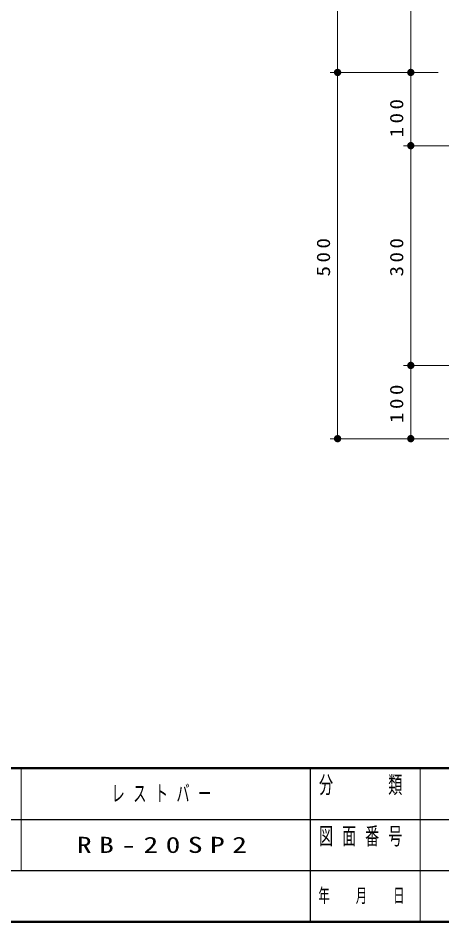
# Model space of a CAD drawing. Units: millimetres on the paper, scale 1:10. Extents: x -366 to 0, y -6 to 257.
# Drawn here: x -169.9 to -112, y 0 to 123.4 of the extents above; entities that cross this region are included whole.
import ezdxf

# ---------------------------------------------------------------- set-up
doc = ezdxf.new("R2010")
doc.units = ezdxf.units.MM
doc.layers.add('1_10', color=7, linetype='Continuous', lineweight=13)
doc.layers.add('NAKAMURA図枠', color=7, linetype='Continuous', lineweight=13)
doc.layers.add('図面情報', color=7, linetype='Continuous')
doc.styles.add('ＭＳ ゴシック', font='')
doc.styles.get('ＭＳ ゴシック').set_extended_font_data('MS Gothic')

# ---------------------------------------------------------------- blocks, each defined once
blk = doc.blocks.new('filled_dot')
at = {"color": 0, "linetype": 'Continuous', "lineweight": -2, "const_width": 1.25}
blk.add_lwpolyline([(-0.625, 0, 1), (0.625, 0, 1)], format="xyb", close=True, dxfattribs=at)

msp = doc.modelspace()

# ---------------------------------------------------------------- linework, layer by layer
at = {"layer": '1_10'}
for p, q in [((-126.262, 115.976), (-126.262, 206.688)), ((-116.262, 115.976), (-116.262, 180.976)), ((-112.511, 115.976), (-127.262, 115.976)), ((-112.511, 115.976), (-127.262, 115.976)), ((-126.262, 65.976), (-126.262, 115.976)), ((-112.511, 115.976), (-117.262, 115.976)), ((-112.511, 115.976), (-117.262, 115.976)), ((-116.262, 105.976), (-116.262, 115.976)), ((-102.262, 105.976), (-117.262, 105.976)), ((-116.262, 75.976), (-116.262, 105.976)), ((-107.262, 75.976), (-117.262, 75.976)), ((-116.262, 65.976), (-116.262, 75.976)), ((-117.262, 65.976), (-127.262, 65.976)), ((-107.262, 65.976), (-117.262, 65.976))]:
    msp.add_line(p, q, dxfattribs=at)
at = {"layer": 'NAKAMURA図枠', "lineweight": 50}
for p, q in [((-365, 21), (0, 21)), ((-365, 0), (0, 0))]:
    msp.add_line(p, q, dxfattribs=at)
at = {"layer": 'NAKAMURA図枠'}
for p, q in [((-169.5, 21), (-169.5, 7)), ((-115, 21), (-115, 0))]:
    msp.add_line(p, q, dxfattribs=at)
at = {"layer": 'NAKAMURA図枠', "color": 211, "lineweight": 25}
for p, q in [((-130, 21), (-130, 0)), ((-182.5, 14), (-70, 14)), ((-237.5, 7), (0, 7))]:
    msp.add_line(p, q, dxfattribs=at)

# ---------------------------------------------------------------- block references
at = {"layer": '1_10', "xscale": 0.4, "yscale": 0.4}
for p, rotation in [((-126.262, 115.976), 270), ((-126.262, 115.976), 90), ((-116.262, 115.976), 270), ((-116.262, 115.976), 90), ((-116.262, 105.976), 270), ((-116.262, 105.976), 90), ((-116.262, 75.976), 270), ((-116.262, 75.976), 90), ((-126.262, 65.976), 90), ((-116.262, 65.976), 90)]:
    msp.add_blockref('filled_dot', p, dxfattribs=dict(at, rotation=rotation))

# ---------------------------------------------------------------- texts
at = {"layer": '1_10', "char_height": 1.833, "attachment_point": 8, "rotation": 90, "style": 'ＭＳ ゴシック'}
for s, insert in [('\\T1.33;\\W1.15;100', (-117.262, 109.96)), ('\\T1.33;\\W1.15;500', (-127.262, 90.976)), ('\\T1.33;\\W1.15;300', (-117.262, 90.976)), ('\\T1.33;\\W1.15;100', (-117.262, 70.976))]:
    msp.add_mtext(s, dxfattribs=dict(at, insert=insert))
at = {"layer": 'NAKAMURA図枠', "color": 4, "style": 'ＭＳ ゴシック'}
for s, insert, char_height, attachment_point in [('\\T1.64;\\W0.6;分\u3000\u3000類', (-122.5, 19.9), 2.346, 2), ('\\T1.64;\\W0.6;図面番号', (-122.5, 12.9), 2.346, 2), ('\\T1.64;\\W0.6;年\u3000月\u3000日', (-122.5, 3.5), 1.906, 5)]:
    msp.add_mtext(s, dxfattribs=dict(at, insert=insert, char_height=char_height, attachment_point=attachment_point))
at = {"layer": '図面情報', "char_height": 2.199, "attachment_point": 5, "style": 'ＭＳ ゴシック'}
for s, insert in [('\\T1.64;\\W0.6;レストバー', (-149.75, 17.5)), ('\\T1.5;\\W1.35;RB-20SP2', (-149.75, 10.5))]:
    msp.add_mtext(s, dxfattribs=dict(at, insert=insert))

doc.saveas('drawing.dxf')
